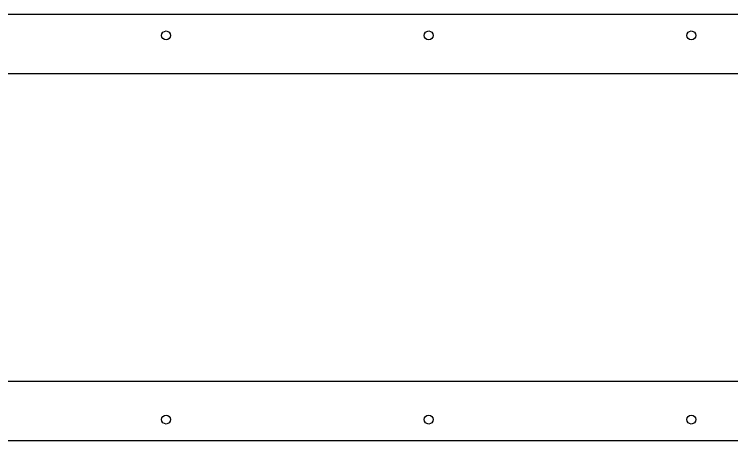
# Model space of a CAD drawing. Extents: x 0 to 841, y 0 to 594.
# Drawn here: x 318 to 583.2, y 204.2 to 361.8 of the extents above; entities that cross this region are included whole.
import ezdxf

# ---------------------------------------------------------------- set-up
doc = ezdxf.new("R2010")
doc.units = 0

msp = doc.modelspace()

# ---------------------------------------------------------------- linework, layer by layer
for p, q in [((658.659668, 361.827271), (186.659668, 361.827271)), ((640.659668, 339.827271), (204.659668, 339.827271)), ((204.659668, 226.22728), (640.659668, 226.22728)), ((186.659668, 204.22728), (658.659668, 204.22728))]:
    msp.add_line(p, q)
for centre in [(374.10968, 354.027283), (471.209656, 354.027283), (568.309692, 354.027283), (374.10968, 212.027283), (471.209656, 212.027283), (568.309692, 212.027283)]:
    msp.add_circle(centre, 1.65)

doc.saveas('drawing.dxf')
